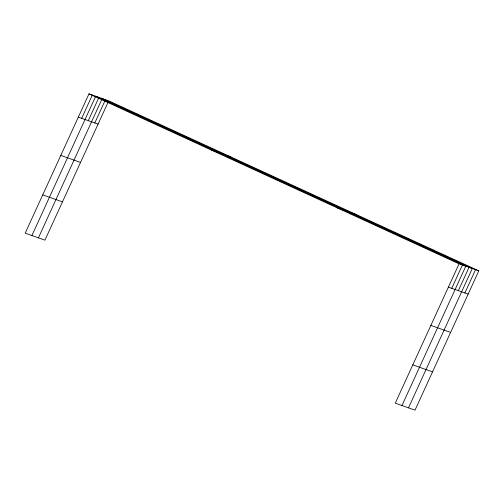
<?xml version="1.0" encoding="UTF-8"?>
<svg xmlns="http://www.w3.org/2000/svg" width="504" height="504" viewBox="0 0 504 504"><rect width="100%" height="100%" fill="white"/><g stroke="black" fill="none" stroke-linecap="round" stroke-linejoin="round"><path stroke-width="0.76" d="M478.8 270.831L459.062 263.838L395.275 403.156L415.012 410.149L478.8 270.831L108.725 100.844L88.987 93.851L25.2 233.169L44.938 240.162L108.077 102.255M81.68 118.333L92.339 95.042M31.909 235.551L95.697 96.226L465.772 266.213L401.984 405.531M88.288 120.677L98.633 98.091M38.424 237.857L101.89 99.244M94.802 122.982L105.468 99.691M451.754 288.313L462.414 265.022M458.363 290.657L469.029 267.366M408.498 407.843L472.286 268.519L102.211 98.538M464.877 292.963L475.543 269.678M211.113 149.946L230.851 156.939M336.937 207.743L356.674 214.736M78.322 117.142L98.059 124.135M448.396 287.129L468.134 294.122M60.795 155.434L80.533 162.427M430.87 325.414L450.608 332.407M42.733 194.884L62.471 201.877M412.808 364.864L432.545 371.858M88.987 93.851L459.062 263.838"/></g></svg>
